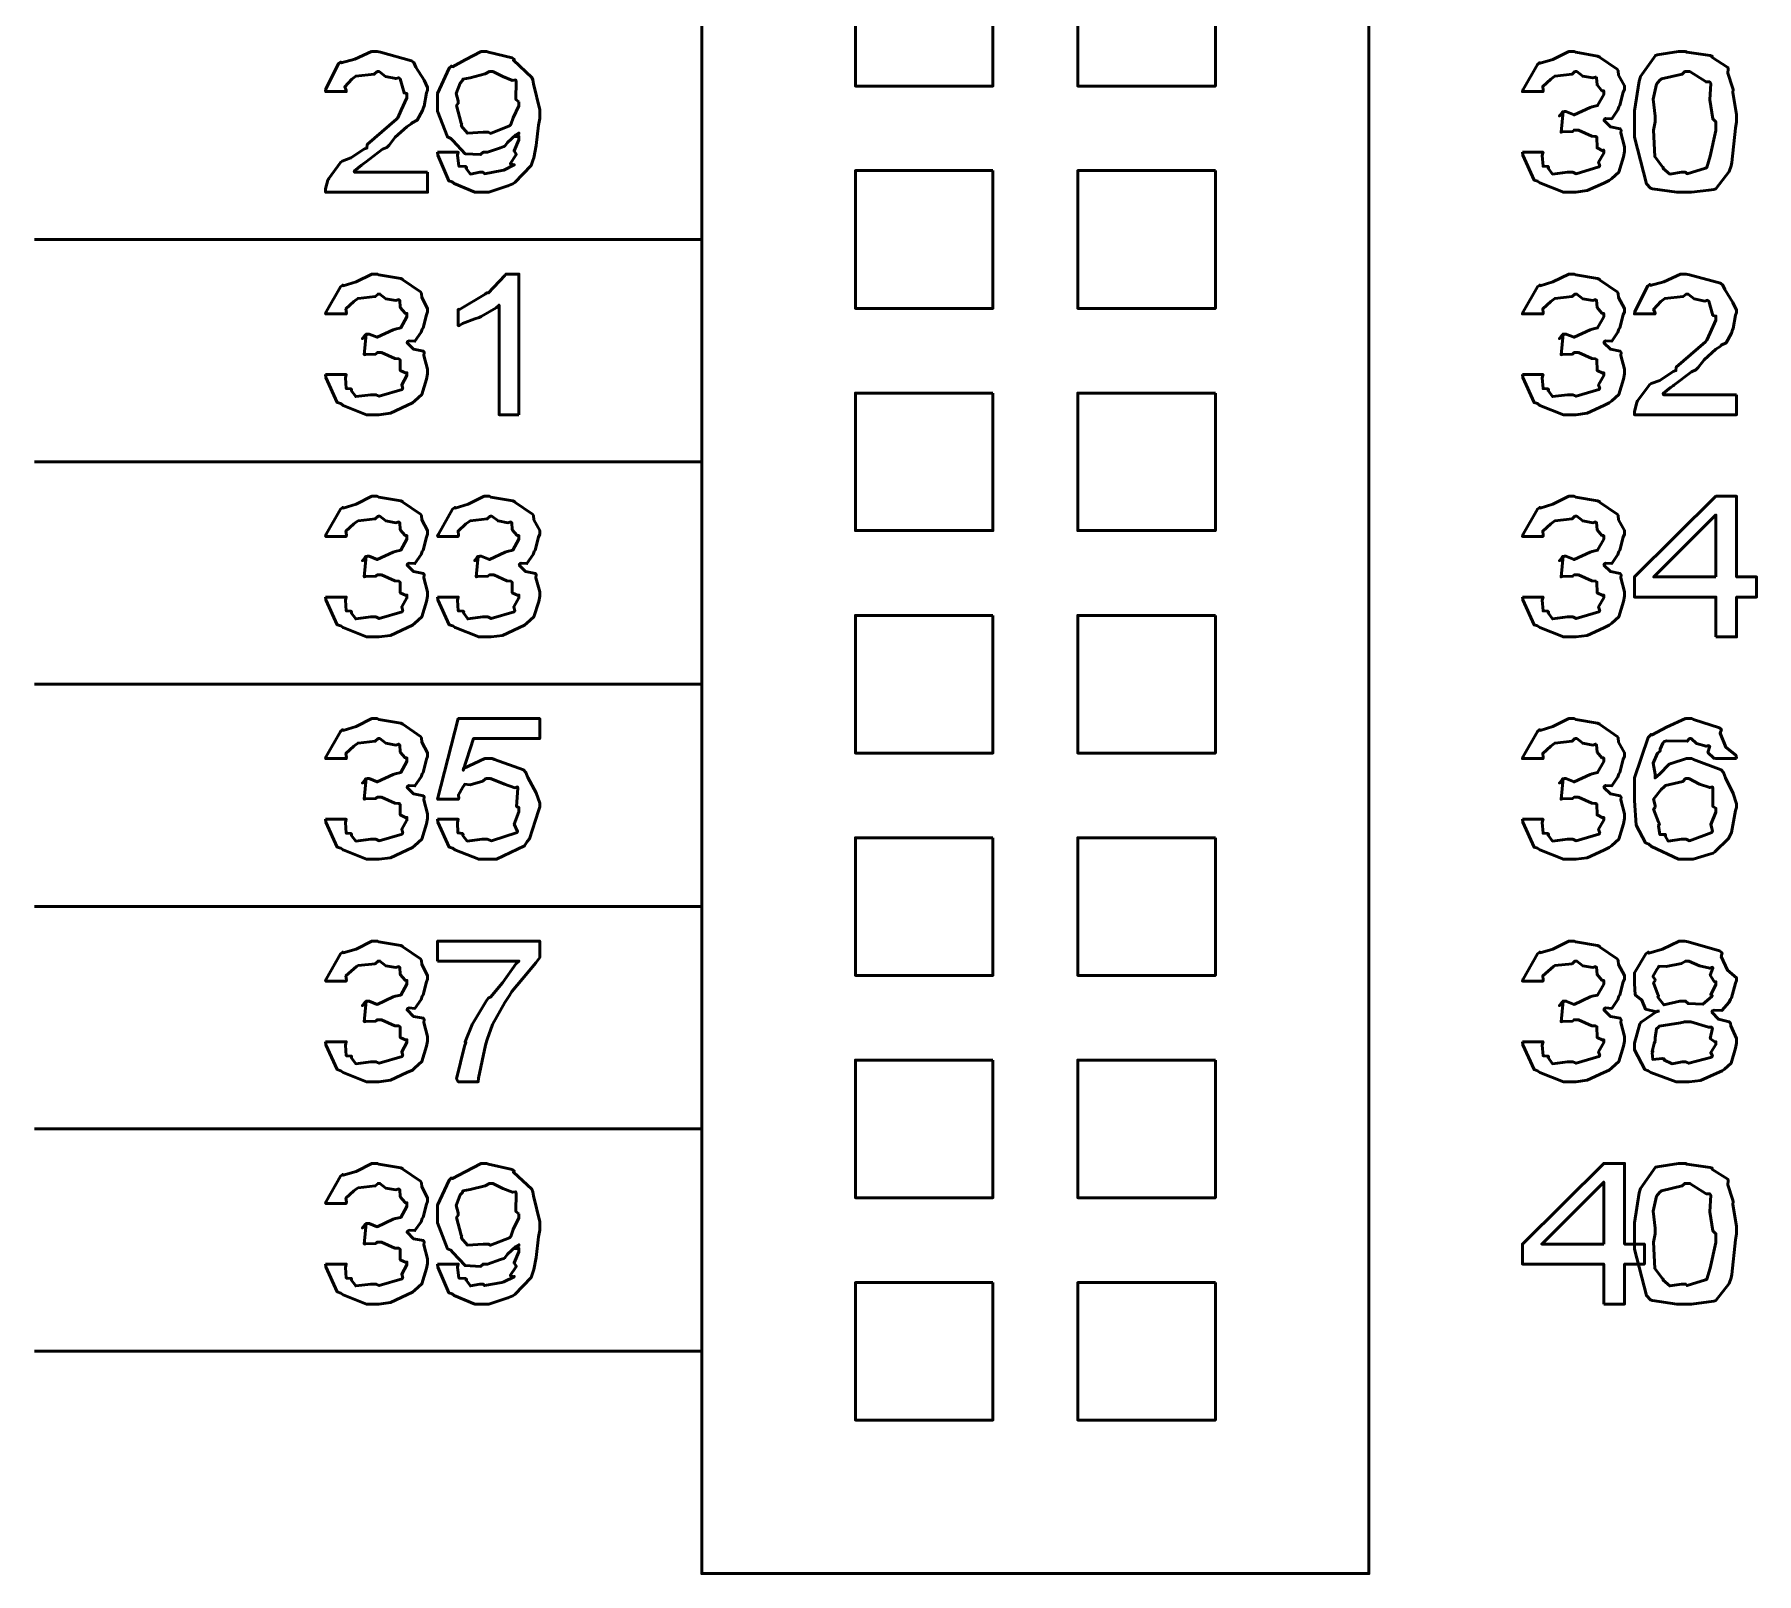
# Model space of a CAD drawing. Header units: millimetres. Extents: x 0 to 246, y -100 to 84.
# Drawn here: x 218.75 to 245.85, y -100.14 to -75.91 of the extents above; entities that cross this region are included whole.
import ezdxf

# ---------------------------------------------------------------- set-up
doc = ezdxf.new("R2010")
doc.units = ezdxf.units.MM
doc.layers.get('0').update_dxf_attribs({"lineweight": 50, "true_color": 0x000000})

msp = doc.modelspace()

# ---------------------------------------------------------------- linework, layer by layer
for points in [[(239.749, -26.642), (229.251, -26.642), (229.251, -100.142), (239.749, -100.142), (239.749, -26.642)], [(233.833, -74.559), (231.668, -74.559), (231.668, -76.727), (233.833, -76.727), (233.833, -74.559)], [(237.335, -74.559), (235.167, -74.559), (235.167, -76.727), (237.335, -76.727), (237.335, -74.559)], [(224.938, -78.083), (224.938, -78.398), (223.332, -78.398), (223.332, -78.346), (223.367, -78.208), (223.375, -78.191), (223.381, -78.181), (223.565, -77.928), (223.593, -77.909), (223.593, -77.909), (223.731, -77.858), (223.942, -77.717), (223.983, -77.703), (223.988, -77.649), (224.45, -77.25), (224.471, -77.226), (224.471, -77.226), (224.52, -77.109), (224.612, -76.911), (224.612, -76.846), (224.566, -76.835), (224.504, -76.613), (224.482, -76.597), (224.436, -76.61), (224.273, -76.574), (224.175, -76.499), (224.145, -76.499), (224.097, -76.54), (223.809, -76.569), (223.788, -76.585), (223.744, -76.618), (223.633, -76.74), (223.657, -76.794), (223.657, -76.813), (223.332, -76.813), (223.337, -76.778), (223.535, -76.374), (223.57, -76.347), (223.579, -76.363), (223.793, -76.306), (224.056, -76.184), (224.145, -76.184), (224.197, -76.195), (224.686, -76.328), (224.721, -76.358), (224.75, -76.428), (224.881, -76.634), (224.938, -76.751), (224.938, -76.792), (224.919, -76.832), (224.884, -77.041), (224.872, -77.063), (224.857, -77.114), (224.775, -77.266), (224.696, -77.304), (224.677, -77.323), (224.609, -77.369), (224.428, -77.532), (224.333, -77.657), (224.297, -77.692), (224.229, -77.722), (223.953, -77.931), (223.94, -77.942), (223.899, -77.972), (223.782, -78.067), (223.788, -78.08), (223.788, -78.083), (224.938, -78.083)], [(225.095, -77.768), (225.42, -77.768), (225.407, -77.817), (225.429, -77.988), (225.534, -77.993), (225.551, -78.007), (225.543, -78.023), (225.611, -78.113), (225.76, -78.083), (225.811, -78.083), (225.833, -78.107), (226.104, -78.056), (226.137, -78.05), (226.137, -78.05), (226.3, -77.969), (226.3, -77.963), (226.288, -77.969), (226.237, -77.95), (226.324, -77.817), (226.332, -77.801), (226.332, -77.801), (226.297, -77.749), (226.375, -77.576), (226.375, -77.519), (226.357, -77.521), (226.302, -77.521), (226.375, -77.478), (226.375, -77.464), (226.327, -77.494), (226.197, -77.614), (226.153, -77.671), (226.137, -77.681), (226.082, -77.698), (225.879, -77.768), (225.811, -77.768), (225.77, -77.806), (225.527, -77.793), (225.334, -77.586), (225.301, -77.551), (225.25, -77.527), (225.095, -77.12), (225.095, -76.987), (225.095, -76.843), (225.274, -76.447), (225.312, -76.412), (225.329, -76.423), (225.529, -76.314), (225.781, -76.184), (225.866, -76.184), (225.898, -76.195), (226.267, -76.282), (226.3, -76.304), (226.288, -76.322), (226.576, -76.591), (226.593, -76.629), (226.601, -76.694), (226.701, -77.101), (226.701, -77.236), (226.682, -77.342), (226.644, -77.665), (226.609, -77.855), (226.593, -77.898), (226.566, -77.98), (226.311, -78.246), (226.278, -78.267), (226.202, -78.3), (225.901, -78.398), (225.8, -78.398), (225.681, -78.398), (225.353, -78.262), (225.323, -78.235), (225.271, -78.219), (225.1, -77.817), (225.095, -77.768)], [(242.166, -77.768), (242.491, -77.768), (242.478, -77.82), (242.491, -77.988), (242.57, -77.993), (242.578, -78.007), (242.57, -78.018), (242.641, -78.113), (242.877, -78.083), (242.958, -78.083), (243.009, -78.107), (243.37, -78.001), (243.382, -77.985), (243.382, -77.985), (243.365, -77.926), (243.446, -77.782), (243.446, -77.736), (243.433, -77.744), (243.341, -77.7), (243.338, -77.532), (243.316, -77.519), (243.256, -77.516), (243.047, -77.421), (242.979, -77.421), (242.955, -77.443), (242.793, -77.448), (242.774, -77.453), (242.806, -77.128), (242.79, -77.142), (242.747, -77.198), (242.822, -77.128), (242.85, -77.128), (242.85, -77.128), (242.979, -77.18), (243.229, -77.063), (243.262, -77.052), (243.262, -77.052), (243.349, -77.033), (243.446, -76.859), (243.446, -76.802), (243.416, -76.8), (243.341, -76.71), (243.332, -76.597), (243.316, -76.585), (243.272, -76.599), (243.116, -76.572), (243.02, -76.499), (242.991, -76.499), (242.947, -76.54), (242.676, -76.569), (242.654, -76.585), (242.611, -76.618), (242.486, -76.732), (242.494, -76.794), (242.491, -76.813), (242.166, -76.813), (242.177, -76.781), (242.402, -76.385), (242.437, -76.358), (242.443, -76.369), (242.646, -76.309), (242.895, -76.184), (242.979, -76.184), (243.004, -76.195), (243.349, -76.254), (243.382, -76.271), (243.379, -76.274), (243.658, -76.463), (243.674, -76.488), (243.679, -76.553), (243.772, -76.724), (243.772, -76.781), (243.753, -76.824), (243.699, -77.03), (243.685, -77.052), (243.669, -77.101), (243.571, -77.242), (243.479, -77.236), (243.457, -77.247), (243.449, -77.266), (243.55, -77.369), (243.706, -77.399), (243.718, -77.421), (243.712, -77.464), (243.772, -77.684), (243.772, -77.757), (243.756, -77.839), (243.682, -78.08), (243.571, -78.181), (243.533, -78.213), (243.446, -78.254), (243.186, -78.373), (243.007, -78.398), (242.947, -78.398), (242.811, -78.398), (242.44, -78.251), (242.404, -78.224), (242.35, -78.208), (242.171, -77.814), (242.166, -77.768)], [(243.929, -77.291), (243.929, -77.117), (244, -76.648), (244.016, -76.597), (244.024, -76.577), (244.257, -76.244), (244.287, -76.238), (244.287, -76.238), (244.621, -76.184), (244.732, -76.184), (244.754, -76.195), (245.118, -76.247), (245.155, -76.26), (245.147, -76.274), (245.4, -76.433), (245.405, -76.456), (245.4, -76.523), (245.47, -76.748), (245.481, -76.781), (245.475, -76.83), (245.535, -77.174), (245.535, -77.291), (245.516, -77.388), (245.462, -77.931), (245.448, -77.985), (245.421, -78.072), (245.207, -78.343), (245.177, -78.354), (245.101, -78.365), (244.825, -78.398), (244.732, -78.398), (244.594, -78.398), (244.211, -78.343), (244.179, -78.332), (244.116, -78.265), (243.929, -77.532), (243.929, -77.291)], [(226.375, -76.976), (226.327, -76.941), (226.329, -76.651), (226.321, -76.629), (226.275, -76.637), (226.123, -76.577), (225.961, -76.499), (225.909, -76.499), (225.844, -76.537), (225.608, -76.597), (225.494, -76.618), (225.486, -76.64), (225.45, -76.68), (225.388, -76.846), (225.42, -76.96), (225.42, -76.998), (225.393, -77.033), (225.464, -77.312), (225.475, -77.334), (225.467, -77.353), (225.564, -77.47), (225.814, -77.453), (225.898, -77.453), (225.925, -77.473), (226.224, -77.353), (226.245, -77.334), (226.245, -77.334), (226.286, -77.226), (226.375, -77.038), (226.375, -76.976)], [(244.254, -77.291), (244.227, -77.421), (244.247, -77.836), (244.363, -77.991), (244.385, -78.007), (244.379, -78.023), (244.483, -78.113), (244.67, -78.083), (244.732, -78.083), (244.757, -78.107), (245.047, -78.018), (245.068, -78.007), (245.068, -78.007), (245.118, -77.833), (245.209, -77.426), (245.209, -77.291), (245.161, -77.245), (245.112, -76.946), (245.128, -76.686), (245.112, -76.661), (245.055, -76.661), (244.802, -76.499), (244.721, -76.499), (244.681, -76.54), (244.352, -76.615), (244.32, -76.64), (244.277, -76.699), (244.222, -76.935), (244.254, -77.201), (244.254, -77.291)], [(233.833, -78.058), (231.668, -78.058), (231.668, -80.226), (233.833, -80.226), (233.833, -78.058)], [(237.335, -78.058), (235.167, -78.058), (235.167, -80.226), (237.335, -80.226), (237.335, -78.058)], [(218.75, -79.144), (218.75, -79.144)], [(223.332, -81.27), (223.657, -81.27), (223.644, -81.322), (223.657, -81.49), (223.736, -81.495), (223.744, -81.509), (223.736, -81.52), (223.807, -81.615), (224.043, -81.585), (224.124, -81.585), (224.175, -81.609), (224.536, -81.504), (224.547, -81.487), (224.547, -81.487), (224.531, -81.428), (224.612, -81.284), (224.612, -81.238), (224.599, -81.246), (224.506, -81.202), (224.504, -81.034), (224.482, -81.021), (224.422, -81.018), (224.213, -80.923), (224.145, -80.923), (224.121, -80.945), (223.959, -80.95), (223.94, -80.956), (223.972, -80.63), (223.956, -80.644), (223.912, -80.701), (223.988, -80.63), (224.016, -80.63), (224.016, -80.63), (224.145, -80.682), (224.395, -80.565), (224.428, -80.554), (224.428, -80.554), (224.515, -80.535), (224.612, -80.361), (224.612, -80.305), (224.582, -80.302), (224.506, -80.212), (224.498, -80.098), (224.482, -80.088), (224.438, -80.101), (224.282, -80.074), (224.186, -80.001), (224.157, -80.001), (224.113, -80.041), (223.842, -80.071), (223.82, -80.088), (223.777, -80.12), (223.652, -80.234), (223.66, -80.296), (223.657, -80.315), (223.332, -80.315), (223.343, -80.283), (223.568, -79.887), (223.603, -79.86), (223.609, -79.871), (223.812, -79.811), (224.061, -79.686), (224.145, -79.686), (224.17, -79.697), (224.515, -79.757), (224.547, -79.773), (224.545, -79.776), (224.824, -79.965), (224.84, -79.99), (224.845, -80.055), (224.938, -80.226), (224.938, -80.283), (224.919, -80.326), (224.865, -80.532), (224.851, -80.554), (224.835, -80.603), (224.737, -80.744), (224.645, -80.739), (224.623, -80.749), (224.615, -80.768), (224.716, -80.871), (224.872, -80.901), (224.884, -80.923), (224.878, -80.966), (224.938, -81.186), (224.938, -81.259), (224.922, -81.341), (224.848, -81.582), (224.737, -81.683), (224.699, -81.715), (224.612, -81.756), (224.352, -81.875), (224.172, -81.9), (224.113, -81.9), (223.977, -81.9), (223.606, -81.753), (223.57, -81.726), (223.516, -81.71), (223.337, -81.316), (223.332, -81.27)], [(226.375, -81.9), (226.061, -81.9), (226.061, -80.174), (226.018, -80.218), (225.779, -80.353), (225.746, -80.37), (225.681, -80.389), (225.488, -80.462), (225.437, -80.494), (225.42, -80.5), (225.42, -80.239), (225.437, -80.242), (225.844, -80.003), (225.877, -79.979), (225.89, -79.987), (226.153, -79.708), (226.169, -79.686), (226.375, -79.686), (226.375, -81.9)], [(242.166, -81.27), (242.491, -81.27), (242.478, -81.322), (242.491, -81.49), (242.57, -81.495), (242.578, -81.509), (242.57, -81.52), (242.641, -81.615), (242.877, -81.585), (242.958, -81.585), (243.009, -81.609), (243.37, -81.504), (243.382, -81.487), (243.382, -81.487), (243.365, -81.428), (243.446, -81.284), (243.446, -81.238), (243.433, -81.246), (243.341, -81.202), (243.338, -81.034), (243.316, -81.021), (243.256, -81.018), (243.047, -80.923), (242.979, -80.923), (242.955, -80.945), (242.793, -80.95), (242.774, -80.956), (242.806, -80.63), (242.79, -80.644), (242.747, -80.701), (242.822, -80.63), (242.85, -80.63), (242.85, -80.63), (242.979, -80.682), (243.229, -80.565), (243.262, -80.554), (243.262, -80.554), (243.349, -80.535), (243.446, -80.361), (243.446, -80.305), (243.416, -80.302), (243.341, -80.212), (243.332, -80.098), (243.316, -80.088), (243.272, -80.101), (243.116, -80.074), (243.02, -80.001), (242.991, -80.001), (242.947, -80.041), (242.676, -80.071), (242.654, -80.088), (242.611, -80.12), (242.486, -80.234), (242.494, -80.296), (242.491, -80.315), (242.166, -80.315), (242.177, -80.283), (242.402, -79.887), (242.437, -79.86), (242.443, -79.871), (242.646, -79.811), (242.895, -79.686), (242.979, -79.686), (243.004, -79.697), (243.349, -79.757), (243.382, -79.773), (243.379, -79.776), (243.658, -79.965), (243.674, -79.99), (243.679, -80.055), (243.772, -80.226), (243.772, -80.283), (243.753, -80.326), (243.699, -80.532), (243.685, -80.554), (243.669, -80.603), (243.571, -80.744), (243.479, -80.739), (243.457, -80.749), (243.449, -80.768), (243.55, -80.871), (243.706, -80.901), (243.718, -80.923), (243.712, -80.966), (243.772, -81.186), (243.772, -81.259), (243.756, -81.341), (243.682, -81.582), (243.571, -81.683), (243.533, -81.715), (243.446, -81.756), (243.186, -81.875), (243.007, -81.9), (242.947, -81.9), (242.811, -81.9), (242.44, -81.753), (242.404, -81.726), (242.35, -81.71), (242.171, -81.316), (242.166, -81.27)], [(245.535, -81.585), (245.535, -81.9), (243.929, -81.9), (243.929, -81.848), (243.964, -81.71), (243.972, -81.693), (243.978, -81.683), (244.163, -81.43), (244.19, -81.411), (244.19, -81.411), (244.328, -81.36), (244.54, -81.219), (244.58, -81.205), (244.586, -81.151), (245.047, -80.752), (245.068, -80.728), (245.068, -80.728), (245.118, -80.611), (245.209, -80.413), (245.209, -80.348), (245.163, -80.337), (245.101, -80.115), (245.079, -80.098), (245.034, -80.112), (244.87, -80.077), (244.773, -80.001), (244.743, -80.001), (244.694, -80.041), (244.407, -80.071), (244.385, -80.088), (244.341, -80.12), (244.23, -80.242), (244.254, -80.296), (244.254, -80.315), (243.929, -80.315), (243.934, -80.28), (244.133, -79.876), (244.168, -79.849), (244.176, -79.865), (244.391, -79.808), (244.654, -79.686), (244.743, -79.686), (244.795, -79.697), (245.283, -79.83), (245.318, -79.86), (245.348, -79.93), (245.478, -80.136), (245.535, -80.253), (245.535, -80.294), (245.516, -80.334), (245.481, -80.543), (245.47, -80.565), (245.454, -80.616), (245.372, -80.768), (245.294, -80.806), (245.275, -80.825), (245.207, -80.871), (245.025, -81.034), (244.93, -81.159), (244.895, -81.194), (244.827, -81.224), (244.55, -81.433), (244.537, -81.444), (244.496, -81.474), (244.379, -81.569), (244.385, -81.582), (244.385, -81.585), (245.535, -81.585)], [(233.833, -81.561), (231.668, -81.561), (231.668, -83.725), (233.833, -83.725), (233.833, -81.561)], [(237.335, -81.561), (235.167, -81.561), (235.167, -83.725), (237.335, -83.725), (237.335, -81.561)], [(218.75, -82.643), (218.75, -82.643)], [(223.332, -84.77), (223.657, -84.77), (223.644, -84.821), (223.657, -84.989), (223.736, -84.995), (223.744, -85.008), (223.736, -85.019), (223.807, -85.114), (224.043, -85.084), (224.124, -85.084), (224.175, -85.109), (224.536, -85.003), (224.547, -84.987), (224.547, -84.987), (224.531, -84.927), (224.612, -84.783), (224.612, -84.737), (224.599, -84.745), (224.506, -84.702), (224.504, -84.534), (224.482, -84.52), (224.422, -84.517), (224.213, -84.422), (224.145, -84.422), (224.121, -84.444), (223.959, -84.449), (223.94, -84.455), (223.972, -84.129), (223.956, -84.143), (223.912, -84.2), (223.988, -84.129), (224.016, -84.129), (224.016, -84.129), (224.145, -84.181), (224.395, -84.064), (224.428, -84.053), (224.428, -84.053), (224.515, -84.034), (224.612, -83.861), (224.612, -83.804), (224.582, -83.801), (224.506, -83.712), (224.498, -83.598), (224.482, -83.587), (224.438, -83.6), (224.282, -83.573), (224.186, -83.5), (224.157, -83.5), (224.113, -83.541), (223.842, -83.571), (223.82, -83.587), (223.777, -83.619), (223.652, -83.733), (223.66, -83.796), (223.657, -83.815), (223.332, -83.815), (223.343, -83.782), (223.568, -83.386), (223.603, -83.359), (223.609, -83.37), (223.812, -83.31), (224.061, -83.185), (224.145, -83.185), (224.17, -83.196), (224.515, -83.256), (224.547, -83.272), (224.545, -83.275), (224.824, -83.465), (224.84, -83.489), (224.845, -83.554), (224.938, -83.725), (224.938, -83.782), (224.919, -83.826), (224.865, -84.032), (224.851, -84.053), (224.835, -84.102), (224.737, -84.243), (224.645, -84.238), (224.623, -84.249), (224.615, -84.268), (224.716, -84.371), (224.872, -84.401), (224.884, -84.422), (224.878, -84.466), (224.938, -84.686), (224.938, -84.759), (224.922, -84.84), (224.848, -85.082), (224.737, -85.182), (224.699, -85.214), (224.612, -85.255), (224.352, -85.375), (224.172, -85.399), (224.113, -85.399), (223.977, -85.399), (223.606, -85.252), (223.57, -85.225), (223.516, -85.209), (223.337, -84.816), (223.332, -84.77)], [(225.095, -84.77), (225.42, -84.77), (225.407, -84.821), (225.42, -84.989), (225.5, -84.995), (225.507, -85.008), (225.5, -85.019), (225.57, -85.114), (225.806, -85.084), (225.887, -85.084), (225.938, -85.109), (226.3, -85.003), (226.311, -84.987), (226.311, -84.987), (226.294, -84.927), (226.375, -84.783), (226.375, -84.737), (226.362, -84.745), (226.27, -84.702), (226.267, -84.534), (226.245, -84.52), (226.186, -84.517), (225.977, -84.422), (225.909, -84.422), (225.884, -84.444), (225.722, -84.449), (225.703, -84.455), (225.735, -84.129), (225.719, -84.143), (225.676, -84.2), (225.752, -84.129), (225.779, -84.129), (225.779, -84.129), (225.909, -84.181), (226.159, -84.064), (226.191, -84.053), (226.191, -84.053), (226.278, -84.034), (226.375, -83.861), (226.375, -83.804), (226.345, -83.801), (226.27, -83.712), (226.261, -83.598), (226.245, -83.587), (226.202, -83.6), (226.045, -83.573), (225.95, -83.5), (225.92, -83.5), (225.877, -83.541), (225.605, -83.571), (225.584, -83.587), (225.54, -83.619), (225.416, -83.733), (225.423, -83.796), (225.42, -83.815), (225.095, -83.815), (225.106, -83.782), (225.331, -83.386), (225.366, -83.359), (225.372, -83.37), (225.575, -83.31), (225.825, -83.185), (225.909, -83.185), (225.934, -83.196), (226.278, -83.256), (226.311, -83.272), (226.308, -83.275), (226.587, -83.465), (226.603, -83.489), (226.609, -83.554), (226.701, -83.725), (226.701, -83.782), (226.682, -83.826), (226.628, -84.032), (226.614, -84.053), (226.598, -84.102), (226.5, -84.243), (226.408, -84.238), (226.386, -84.249), (226.378, -84.268), (226.479, -84.371), (226.636, -84.401), (226.647, -84.422), (226.641, -84.466), (226.701, -84.686), (226.701, -84.759), (226.685, -84.84), (226.611, -85.082), (226.5, -85.182), (226.462, -85.214), (226.375, -85.255), (226.115, -85.375), (225.936, -85.399), (225.877, -85.399), (225.741, -85.399), (225.369, -85.252), (225.334, -85.225), (225.279, -85.209), (225.1, -84.816), (225.095, -84.77)], [(242.166, -84.77), (242.491, -84.77), (242.478, -84.821), (242.491, -84.989), (242.57, -84.995), (242.578, -85.008), (242.57, -85.019), (242.641, -85.114), (242.877, -85.084), (242.958, -85.084), (243.009, -85.109), (243.37, -85.003), (243.382, -84.987), (243.382, -84.987), (243.365, -84.927), (243.446, -84.783), (243.446, -84.737), (243.433, -84.745), (243.341, -84.702), (243.338, -84.534), (243.316, -84.52), (243.256, -84.517), (243.047, -84.422), (242.979, -84.422), (242.955, -84.444), (242.793, -84.449), (242.774, -84.455), (242.806, -84.129), (242.79, -84.143), (242.747, -84.2), (242.822, -84.129), (242.85, -84.129), (242.85, -84.129), (242.979, -84.181), (243.229, -84.064), (243.262, -84.053), (243.262, -84.053), (243.349, -84.034), (243.446, -83.861), (243.446, -83.804), (243.416, -83.801), (243.341, -83.712), (243.332, -83.598), (243.316, -83.587), (243.272, -83.6), (243.116, -83.573), (243.02, -83.5), (242.991, -83.5), (242.947, -83.541), (242.676, -83.571), (242.654, -83.587), (242.611, -83.619), (242.486, -83.733), (242.494, -83.796), (242.491, -83.815), (242.166, -83.815), (242.177, -83.782), (242.402, -83.386), (242.437, -83.359), (242.443, -83.37), (242.646, -83.31), (242.895, -83.185), (242.979, -83.185), (243.004, -83.196), (243.349, -83.256), (243.382, -83.272), (243.379, -83.275), (243.658, -83.465), (243.674, -83.489), (243.679, -83.554), (243.772, -83.725), (243.772, -83.782), (243.753, -83.826), (243.699, -84.032), (243.685, -84.053), (243.669, -84.102), (243.571, -84.243), (243.479, -84.238), (243.457, -84.249), (243.449, -84.268), (243.55, -84.371), (243.706, -84.401), (243.718, -84.422), (243.712, -84.466), (243.772, -84.686), (243.772, -84.759), (243.756, -84.84), (243.682, -85.082), (243.571, -85.182), (243.533, -85.214), (243.446, -85.255), (243.186, -85.375), (243.007, -85.399), (242.947, -85.399), (242.811, -85.399), (242.44, -85.252), (242.404, -85.225), (242.35, -85.209), (242.171, -84.816), (242.166, -84.77)], [(245.209, -85.399), (245.209, -84.77), (243.929, -84.77), (243.929, -84.455), (245.209, -83.185), (245.535, -83.185), (245.535, -84.455), (245.85, -84.455), (245.85, -84.77), (245.535, -84.77), (245.535, -85.399), (245.209, -85.399)], [(245.209, -84.455), (245.209, -83.478), (244.233, -84.455), (245.209, -84.455)], [(233.833, -85.06), (231.668, -85.06), (231.668, -87.227), (233.833, -87.227), (233.833, -85.06)], [(237.335, -85.06), (235.167, -85.06), (235.167, -87.227), (237.335, -87.227), (237.335, -85.06)], [(218.75, -86.142), (218.75, -86.142)], [(223.332, -88.269), (223.657, -88.269), (223.644, -88.321), (223.657, -88.489), (223.736, -88.494), (223.744, -88.508), (223.736, -88.519), (223.807, -88.613), (224.043, -88.584), (224.124, -88.584), (224.175, -88.608), (224.536, -88.502), (224.547, -88.486), (224.547, -88.486), (224.531, -88.426), (224.612, -88.283), (224.612, -88.236), (224.599, -88.245), (224.506, -88.201), (224.504, -88.033), (224.482, -88.019), (224.422, -88.017), (224.213, -87.922), (224.145, -87.922), (224.121, -87.943), (223.959, -87.949), (223.94, -87.954), (223.972, -87.629), (223.956, -87.642), (223.912, -87.699), (223.988, -87.629), (224.016, -87.629), (224.016, -87.629), (224.145, -87.68), (224.395, -87.564), (224.428, -87.553), (224.428, -87.553), (224.515, -87.534), (224.612, -87.36), (224.612, -87.303), (224.582, -87.301), (224.506, -87.211), (224.498, -87.097), (224.482, -87.086), (224.438, -87.1), (224.282, -87.073), (224.186, -86.999), (224.157, -86.999), (224.113, -87.04), (223.842, -87.07), (223.82, -87.086), (223.777, -87.119), (223.652, -87.233), (223.66, -87.295), (223.657, -87.314), (223.332, -87.314), (223.343, -87.282), (223.568, -86.886), (223.603, -86.858), (223.609, -86.869), (223.812, -86.81), (224.061, -86.685), (224.145, -86.685), (224.17, -86.696), (224.515, -86.755), (224.547, -86.772), (224.545, -86.774), (224.824, -86.964), (224.84, -86.989), (224.845, -87.054), (224.938, -87.225), (224.938, -87.282), (224.919, -87.325), (224.865, -87.531), (224.851, -87.553), (224.835, -87.602), (224.737, -87.743), (224.645, -87.737), (224.623, -87.748), (224.615, -87.767), (224.716, -87.87), (224.872, -87.9), (224.884, -87.922), (224.878, -87.965), (224.938, -88.185), (224.938, -88.258), (224.922, -88.339), (224.848, -88.581), (224.737, -88.681), (224.699, -88.714), (224.612, -88.755), (224.352, -88.874), (224.172, -88.898), (224.113, -88.898), (223.977, -88.898), (223.606, -88.752), (223.57, -88.725), (223.516, -88.708), (223.337, -88.315), (223.332, -88.269)], [(225.095, -88.269), (225.42, -88.269), (225.407, -88.318), (225.413, -88.483), (225.488, -88.494), (225.497, -88.508), (225.488, -88.519), (225.561, -88.613), (225.797, -88.584), (225.877, -88.584), (225.944, -88.608), (226.348, -88.475), (226.354, -88.453), (226.348, -88.453), (226.3, -88.345), (226.375, -88.15), (226.375, -88.084), (226.338, -88.066), (226.357, -87.778), (226.354, -87.759), (226.308, -87.773), (226.145, -87.716), (225.925, -87.629), (225.854, -87.629), (225.806, -87.667), (225.608, -87.724), (225.518, -87.718), (225.518, -87.726), (225.491, -87.762), (225.423, -87.886), (225.426, -87.941), (225.42, -87.954), (225.095, -87.954), (225.42, -86.685), (226.701, -86.685), (226.701, -86.999), (225.659, -86.999), (225.497, -87.499), (225.5, -87.469), (225.838, -87.314), (225.952, -87.314), (225.991, -87.33), (226.446, -87.493), (226.484, -87.531), (226.516, -87.612), (226.644, -87.854), (226.701, -88.017), (226.701, -88.074), (226.682, -88.136), (226.538, -88.578), (226.506, -88.616), (226.462, -88.687), (226.023, -88.898), (225.877, -88.898), (225.741, -88.898), (225.366, -88.752), (225.334, -88.725), (225.279, -88.708), (225.1, -88.315), (225.095, -88.269)], [(242.166, -88.269), (242.491, -88.269), (242.478, -88.321), (242.491, -88.489), (242.57, -88.494), (242.578, -88.508), (242.57, -88.519), (242.641, -88.613), (242.877, -88.584), (242.958, -88.584), (243.009, -88.608), (243.37, -88.502), (243.382, -88.486), (243.382, -88.486), (243.365, -88.426), (243.446, -88.283), (243.446, -88.236), (243.433, -88.245), (243.341, -88.201), (243.338, -88.033), (243.316, -88.019), (243.256, -88.017), (243.047, -87.922), (242.979, -87.922), (242.955, -87.943), (242.793, -87.949), (242.774, -87.954), (242.806, -87.629), (242.79, -87.642), (242.747, -87.699), (242.822, -87.629), (242.85, -87.629), (242.85, -87.629), (242.979, -87.68), (243.229, -87.564), (243.262, -87.553), (243.262, -87.553), (243.349, -87.534), (243.446, -87.36), (243.446, -87.303), (243.416, -87.301), (243.341, -87.211), (243.332, -87.097), (243.316, -87.086), (243.272, -87.1), (243.116, -87.073), (243.02, -86.999), (242.991, -86.999), (242.947, -87.04), (242.676, -87.07), (242.654, -87.086), (242.611, -87.119), (242.486, -87.233), (242.494, -87.295), (242.491, -87.314), (242.166, -87.314), (242.177, -87.282), (242.402, -86.886), (242.437, -86.858), (242.443, -86.869), (242.646, -86.81), (242.895, -86.685), (242.979, -86.685), (243.004, -86.696), (243.349, -86.755), (243.382, -86.772), (243.379, -86.774), (243.658, -86.964), (243.674, -86.989), (243.679, -87.054), (243.772, -87.225), (243.772, -87.282), (243.753, -87.325), (243.699, -87.531), (243.685, -87.553), (243.669, -87.602), (243.571, -87.743), (243.479, -87.737), (243.457, -87.748), (243.449, -87.767), (243.55, -87.87), (243.706, -87.9), (243.718, -87.922), (243.712, -87.965), (243.772, -88.185), (243.772, -88.258), (243.756, -88.339), (243.682, -88.581), (243.571, -88.681), (243.533, -88.714), (243.446, -88.755), (243.186, -88.874), (243.007, -88.898), (242.947, -88.898), (242.811, -88.898), (242.44, -88.752), (242.404, -88.725), (242.35, -88.708), (242.171, -88.315), (242.166, -88.269)], [(245.535, -87.314), (245.209, -87.314), (245.175, -87.309), (245.085, -87.216), (245.112, -87.119), (245.101, -87.108), (245.055, -87.119), (244.903, -87.075), (244.822, -86.999), (244.797, -86.999), (244.759, -87.04), (244.439, -87.035), (244.396, -87.043), (244.374, -87.07), (244.331, -87.165), (244.334, -87.189), (244.331, -87.195), (244.293, -87.23), (244.222, -87.387), (244.254, -87.558), (244.254, -87.618), (244.254, -87.618), (244.322, -87.558), (244.477, -87.401), (244.504, -87.39), (244.504, -87.39), (244.748, -87.314), (244.83, -87.314), (244.86, -87.33), (245.294, -87.493), (245.329, -87.531), (245.359, -87.615), (245.481, -87.862), (245.535, -88.028), (245.535, -88.084), (245.516, -88.131), (245.454, -88.475), (245.438, -88.508), (245.41, -88.57), (245.193, -88.782), (245.166, -88.801), (245.091, -88.825), (244.854, -88.898), (244.775, -88.898), (244.621, -88.898), (244.195, -88.698), (244.157, -88.66), (244.1, -88.638), (243.956, -88.361), (243.929, -87.973), (243.929, -87.846), (243.929, -87.618), (244.146, -86.98), (244.19, -86.934), (244.206, -86.94), (244.434, -86.818), (244.729, -86.685), (244.83, -86.685), (244.86, -86.696), (245.264, -86.829), (245.296, -86.858), (245.277, -86.915), (245.367, -87.135), (245.527, -87.265), (245.535, -87.314)], [(244.254, -88.084), (244.23, -88.112), (244.309, -88.312), (244.32, -88.334), (244.307, -88.372), (244.328, -88.51), (244.412, -88.508), (244.418, -88.519), (244.409, -88.527), (244.458, -88.613), (244.67, -88.584), (244.743, -88.584), (244.792, -88.608), (245.145, -88.475), (245.155, -88.453), (245.155, -88.453), (245.128, -88.353), (245.209, -88.158), (245.209, -88.095), (245.163, -88.068), (245.163, -87.778), (245.155, -87.759), (245.112, -87.77), (244.954, -87.716), (244.786, -87.629), (244.732, -87.629), (244.688, -87.675), (244.418, -87.737), (244.396, -87.759), (244.347, -87.8), (244.23, -87.954), (244.254, -88.052), (244.254, -88.084)], [(233.833, -88.559), (231.668, -88.559), (231.668, -90.727), (233.833, -90.727), (233.833, -88.559)], [(237.335, -88.559), (235.167, -88.559), (235.167, -90.727), (237.335, -90.727), (237.335, -88.559)], [(218.75, -89.644), (218.75, -89.644)], [(223.332, -91.771), (223.657, -91.771), (223.644, -91.823), (223.657, -91.991), (223.736, -91.996), (223.744, -92.01), (223.736, -92.021), (223.807, -92.116), (224.043, -92.086), (224.124, -92.086), (224.175, -92.11), (224.536, -92.004), (224.547, -91.988), (224.547, -91.988), (224.531, -91.928), (224.612, -91.785), (224.612, -91.738), (224.599, -91.747), (224.506, -91.703), (224.504, -91.535), (224.482, -91.521), (224.422, -91.519), (224.213, -91.424), (224.145, -91.424), (224.121, -91.446), (223.959, -91.451), (223.94, -91.456), (223.972, -91.131), (223.956, -91.144), (223.912, -91.201), (223.988, -91.131), (224.016, -91.131), (224.016, -91.131), (224.145, -91.182), (224.395, -91.066), (224.428, -91.055), (224.428, -91.055), (224.515, -91.036), (224.612, -90.862), (224.612, -90.805), (224.582, -90.803), (224.506, -90.713), (224.498, -90.599), (224.482, -90.588), (224.438, -90.602), (224.282, -90.575), (224.186, -90.501), (224.157, -90.501), (224.113, -90.542), (223.842, -90.572), (223.82, -90.588), (223.777, -90.621), (223.652, -90.735), (223.66, -90.797), (223.657, -90.816), (223.332, -90.816), (223.343, -90.784), (223.568, -90.388), (223.603, -90.36), (223.609, -90.371), (223.812, -90.312), (224.061, -90.187), (224.145, -90.187), (224.17, -90.198), (224.515, -90.257), (224.547, -90.274), (224.545, -90.276), (224.824, -90.466), (224.84, -90.491), (224.845, -90.556), (224.938, -90.727), (224.938, -90.784), (224.919, -90.827), (224.865, -91.033), (224.851, -91.055), (224.835, -91.104), (224.737, -91.245), (224.645, -91.239), (224.623, -91.25), (224.615, -91.269), (224.716, -91.372), (224.872, -91.402), (224.884, -91.424), (224.878, -91.467), (224.938, -91.687), (224.938, -91.76), (224.922, -91.842), (224.848, -92.083), (224.737, -92.183), (224.699, -92.216), (224.612, -92.257), (224.352, -92.376), (224.172, -92.4), (224.113, -92.4), (223.977, -92.4), (223.606, -92.254), (223.57, -92.227), (223.516, -92.21), (223.337, -91.817), (223.332, -91.771)], [(225.095, -90.501), (225.095, -90.187), (226.701, -90.187), (226.701, -90.447), (226.641, -90.531), (226.432, -90.781), (226.261, -90.982), (226.224, -91.044), (226.15, -91.153), (225.958, -91.5), (225.877, -91.738), (225.854, -91.804), (225.833, -91.898), (225.738, -92.346), (225.735, -92.4), (225.42, -92.4), (225.393, -92.357), (225.518, -91.842), (225.54, -91.782), (225.527, -91.774), (225.638, -91.497), (225.86, -91.131), (225.898, -91.077), (225.925, -91.071), (226.115, -90.843), (226.332, -90.539), (226.375, -90.501), (225.095, -90.501)], [(242.166, -91.771), (242.491, -91.771), (242.478, -91.823), (242.491, -91.991), (242.57, -91.996), (242.578, -92.01), (242.57, -92.021), (242.641, -92.116), (242.877, -92.086), (242.958, -92.086), (243.009, -92.11), (243.37, -92.004), (243.382, -91.988), (243.382, -91.988), (243.365, -91.928), (243.446, -91.785), (243.446, -91.738), (243.433, -91.747), (243.341, -91.703), (243.338, -91.535), (243.316, -91.521), (243.256, -91.519), (243.047, -91.424), (242.979, -91.424), (242.955, -91.446), (242.793, -91.451), (242.774, -91.456), (242.806, -91.131), (242.79, -91.144), (242.747, -91.201), (242.822, -91.131), (242.85, -91.131), (242.85, -91.131), (242.979, -91.182), (243.229, -91.066), (243.262, -91.055), (243.262, -91.055), (243.349, -91.036), (243.446, -90.862), (243.446, -90.805), (243.416, -90.803), (243.341, -90.713), (243.332, -90.599), (243.316, -90.588), (243.272, -90.602), (243.116, -90.575), (243.02, -90.501), (242.991, -90.501), (242.947, -90.542), (242.676, -90.572), (242.654, -90.588), (242.611, -90.621), (242.486, -90.735), (242.494, -90.797), (242.491, -90.816), (242.166, -90.816), (242.177, -90.784), (242.402, -90.388), (242.437, -90.36), (242.443, -90.371), (242.646, -90.312), (242.895, -90.187), (242.979, -90.187), (243.004, -90.198), (243.349, -90.257), (243.382, -90.274), (243.379, -90.276), (243.658, -90.466), (243.674, -90.491), (243.679, -90.556), (243.772, -90.727), (243.772, -90.784), (243.753, -90.827), (243.699, -91.033), (243.685, -91.055), (243.669, -91.104), (243.571, -91.245), (243.479, -91.239), (243.457, -91.25), (243.449, -91.269), (243.55, -91.372), (243.706, -91.402), (243.718, -91.424), (243.712, -91.467), (243.772, -91.687), (243.772, -91.76), (243.756, -91.842), (243.682, -92.083), (243.571, -92.183), (243.533, -92.216), (243.446, -92.257), (243.186, -92.376), (243.007, -92.4), (242.947, -92.4), (242.811, -92.4), (242.44, -92.254), (242.404, -92.227), (242.35, -92.21), (242.171, -91.817), (242.166, -91.771)], [(244.32, -91.283), (244.274, -91.299), (244.1, -91.256), (244.043, -91.117), (244.027, -91.098), (244.024, -91.098), (243.94, -91.033), (243.929, -90.854), (243.929, -90.794), (243.929, -90.686), (244.108, -90.388), (244.146, -90.36), (244.157, -90.377), (244.368, -90.312), (244.631, -90.187), (244.721, -90.187), (244.773, -90.198), (245.269, -90.339), (245.307, -90.371), (245.294, -90.431), (245.391, -90.645), (245.535, -90.765), (245.535, -90.805), (245.516, -90.849), (245.454, -91.077), (245.438, -91.098), (245.418, -91.147), (245.302, -91.28), (245.185, -91.272), (245.155, -91.283), (245.147, -91.304), (245.25, -91.416), (245.421, -91.456), (245.438, -91.478), (245.443, -91.519), (245.535, -91.722), (245.535, -91.793), (245.519, -91.871), (245.448, -92.107), (245.343, -92.2), (245.307, -92.227), (245.223, -92.265), (244.968, -92.379), (244.789, -92.4), (244.732, -92.4), (244.586, -92.4), (244.184, -92.254), (244.146, -92.227), (244.092, -92.21), (243.929, -91.896), (243.929, -91.793), (243.929, -91.793), (244.011, -91.489), (244.027, -91.467), (244.035, -91.464), (244.287, -91.291), (244.32, -91.283)], [(244.254, -90.805), (244.23, -90.841), (244.298, -91.028), (244.309, -91.044), (244.298, -91.068), (244.393, -91.191), (244.645, -91.131), (244.732, -91.131), (244.773, -91.169), (245.006, -91.18), (245.145, -91.058), (245.155, -91.044), (245.152, -91.044), (245.128, -91.028), (245.209, -90.876), (245.209, -90.827), (245.182, -90.822), (245.12, -90.721), (245.163, -90.613), (245.155, -90.599), (245.112, -90.613), (244.954, -90.577), (244.786, -90.501), (244.732, -90.501), (244.667, -90.539), (244.426, -90.588), (244.314, -90.583), (244.309, -90.599), (244.281, -90.632), (244.22, -90.746), (244.254, -90.789), (244.254, -90.805)], [(244.254, -91.76), (244.238, -91.798), (244.206, -91.923), (244.222, -91.923), (244.222, -91.923), (244.209, -91.947), (244.217, -92.05), (244.363, -92.034), (244.396, -92.042), (244.393, -92.056), (244.523, -92.118), (244.678, -92.086), (244.732, -92.086), (244.784, -92.11), (245.145, -92.012), (245.155, -91.999), (245.155, -91.999), (245.128, -91.942), (245.209, -91.812), (245.209, -91.771), (245.199, -91.776), (245.12, -91.722), (245.155, -91.557), (245.145, -91.543), (245.091, -91.54), (244.813, -91.456), (244.721, -91.456), (244.654, -91.475), (244.317, -91.527), (244.309, -91.543), (244.274, -91.565), (244.254, -91.711), (244.254, -91.76)], [(233.833, -92.059), (231.668, -92.059), (231.668, -94.226), (233.833, -94.226), (233.833, -92.059)], [(237.335, -92.059), (235.167, -92.059), (235.167, -94.226), (237.335, -94.226), (237.335, -92.059)], [(218.75, -93.144), (218.75, -93.144)], [(223.332, -95.27), (223.657, -95.27), (223.644, -95.322), (223.657, -95.49), (223.736, -95.496), (223.744, -95.509), (223.736, -95.52), (223.807, -95.615), (224.043, -95.585), (224.124, -95.585), (224.175, -95.609), (224.536, -95.504), (224.547, -95.487), (224.547, -95.487), (224.531, -95.428), (224.612, -95.284), (224.612, -95.238), (224.599, -95.246), (224.506, -95.203), (224.504, -95.034), (224.482, -95.021), (224.422, -95.018), (224.213, -94.923), (224.145, -94.923), (224.121, -94.945), (223.959, -94.95), (223.94, -94.956), (223.972, -94.63), (223.956, -94.644), (223.912, -94.701), (223.988, -94.63), (224.016, -94.63), (224.016, -94.63), (224.145, -94.682), (224.395, -94.565), (224.428, -94.554), (224.428, -94.554), (224.515, -94.535), (224.612, -94.362), (224.612, -94.305), (224.582, -94.302), (224.506, -94.212), (224.498, -94.098), (224.482, -94.088), (224.438, -94.101), (224.282, -94.074), (224.186, -94.001), (224.157, -94.001), (224.113, -94.041), (223.842, -94.071), (223.82, -94.088), (223.777, -94.12), (223.652, -94.234), (223.66, -94.296), (223.657, -94.316), (223.332, -94.316), (223.343, -94.283), (223.568, -93.887), (223.603, -93.86), (223.609, -93.871), (223.812, -93.811), (224.061, -93.686), (224.145, -93.686), (224.17, -93.697), (224.515, -93.757), (224.547, -93.773), (224.545, -93.776), (224.824, -93.966), (224.84, -93.99), (224.845, -94.055), (224.938, -94.226), (224.938, -94.283), (224.919, -94.326), (224.865, -94.533), (224.851, -94.554), (224.835, -94.603), (224.737, -94.744), (224.645, -94.739), (224.623, -94.75), (224.615, -94.769), (224.716, -94.872), (224.872, -94.901), (224.884, -94.923), (224.878, -94.967), (224.938, -95.186), (224.938, -95.26), (224.922, -95.341), (224.848, -95.582), (224.737, -95.683), (224.699, -95.715), (224.612, -95.756), (224.352, -95.875), (224.172, -95.9), (224.113, -95.9), (223.977, -95.9), (223.606, -95.753), (223.57, -95.726), (223.516, -95.71), (223.337, -95.316), (223.332, -95.27)], [(225.095, -95.27), (225.42, -95.27), (225.407, -95.319), (225.429, -95.49), (225.534, -95.496), (225.551, -95.509), (225.543, -95.525), (225.611, -95.615), (225.76, -95.585), (225.811, -95.585), (225.833, -95.609), (226.104, -95.558), (226.137, -95.552), (226.137, -95.552), (226.3, -95.471), (226.3, -95.466), (226.288, -95.471), (226.237, -95.452), (226.324, -95.319), (226.332, -95.303), (226.332, -95.303), (226.297, -95.251), (226.375, -95.078), (226.375, -95.021), (226.357, -95.023), (226.302, -95.023), (226.375, -94.98), (226.375, -94.967), (226.327, -94.996), (226.197, -95.116), (226.153, -95.173), (226.137, -95.184), (226.082, -95.2), (225.879, -95.27), (225.811, -95.27), (225.77, -95.308), (225.527, -95.295), (225.334, -95.089), (225.301, -95.053), (225.25, -95.029), (225.095, -94.622), (225.095, -94.489), (225.095, -94.345), (225.274, -93.949), (225.312, -93.914), (225.329, -93.925), (225.529, -93.816), (225.781, -93.686), (225.866, -93.686), (225.898, -93.697), (226.267, -93.784), (226.3, -93.806), (226.288, -93.824), (226.576, -94.093), (226.593, -94.131), (226.601, -94.196), (226.701, -94.603), (226.701, -94.739), (226.682, -94.844), (226.644, -95.167), (226.609, -95.357), (226.593, -95.401), (226.566, -95.482), (226.311, -95.748), (226.278, -95.769), (226.202, -95.802), (225.901, -95.9), (225.8, -95.9), (225.681, -95.9), (225.353, -95.764), (225.323, -95.737), (225.271, -95.721), (225.1, -95.319), (225.095, -95.27)], [(243.446, -95.9), (243.446, -95.27), (242.166, -95.27), (242.166, -94.956), (243.446, -93.686), (243.772, -93.686), (243.772, -94.956), (244.086, -94.956), (244.086, -95.27), (243.772, -95.27), (243.772, -95.9), (243.446, -95.9)], [(243.929, -94.793), (243.929, -94.619), (244, -94.15), (244.016, -94.098), (244.024, -94.079), (244.257, -93.746), (244.287, -93.74), (244.287, -93.74), (244.621, -93.686), (244.732, -93.686), (244.754, -93.697), (245.118, -93.749), (245.155, -93.762), (245.147, -93.776), (245.4, -93.936), (245.405, -93.957), (245.4, -94.025), (245.47, -94.25), (245.481, -94.283), (245.475, -94.332), (245.535, -94.676), (245.535, -94.793), (245.516, -94.891), (245.462, -95.433), (245.448, -95.487), (245.421, -95.574), (245.207, -95.845), (245.177, -95.856), (245.101, -95.867), (244.825, -95.9), (244.732, -95.9), (244.594, -95.9), (244.211, -95.845), (244.179, -95.835), (244.116, -95.767), (243.929, -95.034), (243.929, -94.793)], [(226.375, -94.478), (226.327, -94.443), (226.329, -94.153), (226.321, -94.131), (226.275, -94.139), (226.123, -94.079), (225.961, -94.001), (225.909, -94.001), (225.844, -94.039), (225.608, -94.098), (225.494, -94.12), (225.486, -94.142), (225.45, -94.183), (225.388, -94.348), (225.42, -94.462), (225.42, -94.5), (225.393, -94.535), (225.464, -94.815), (225.475, -94.836), (225.467, -94.855), (225.564, -94.972), (225.814, -94.956), (225.898, -94.956), (225.925, -94.975), (226.224, -94.855), (226.245, -94.836), (226.245, -94.836), (226.286, -94.728), (226.375, -94.541), (226.375, -94.478)], [(243.446, -94.956), (243.446, -93.979), (242.47, -94.956), (243.446, -94.956)], [(244.254, -94.793), (244.227, -94.923), (244.247, -95.338), (244.363, -95.493), (244.385, -95.509), (244.379, -95.525), (244.483, -95.615), (244.67, -95.585), (244.732, -95.585), (244.757, -95.609), (245.047, -95.52), (245.068, -95.509), (245.068, -95.509), (245.118, -95.335), (245.209, -94.929), (245.209, -94.793), (245.161, -94.747), (245.112, -94.448), (245.128, -94.188), (245.112, -94.164), (245.055, -94.164), (244.802, -94.001), (244.721, -94.001), (244.681, -94.041), (244.352, -94.117), (244.32, -94.142), (244.277, -94.202), (244.222, -94.438), (244.254, -94.703), (244.254, -94.793)], [(233.833, -95.561), (231.668, -95.561), (231.668, -97.725), (233.833, -97.725), (233.833, -95.561)], [(237.335, -95.561), (235.167, -95.561), (235.167, -97.725), (237.335, -97.725), (237.335, -95.561)], [(218.75, -96.643), (218.75, -96.643)]]:
    msp.add_lwpolyline(points, close=True)
for points in [[(229.251, -79.144), (218.75, -79.144)], [(229.251, -82.643), (218.75, -82.643)], [(229.251, -86.142), (218.75, -86.142)], [(229.251, -89.644), (218.75, -89.644)], [(229.251, -93.144), (218.75, -93.144)], [(229.251, -96.643), (218.75, -96.643)]]:
    msp.add_lwpolyline(points)

doc.saveas('drawing.dxf')
